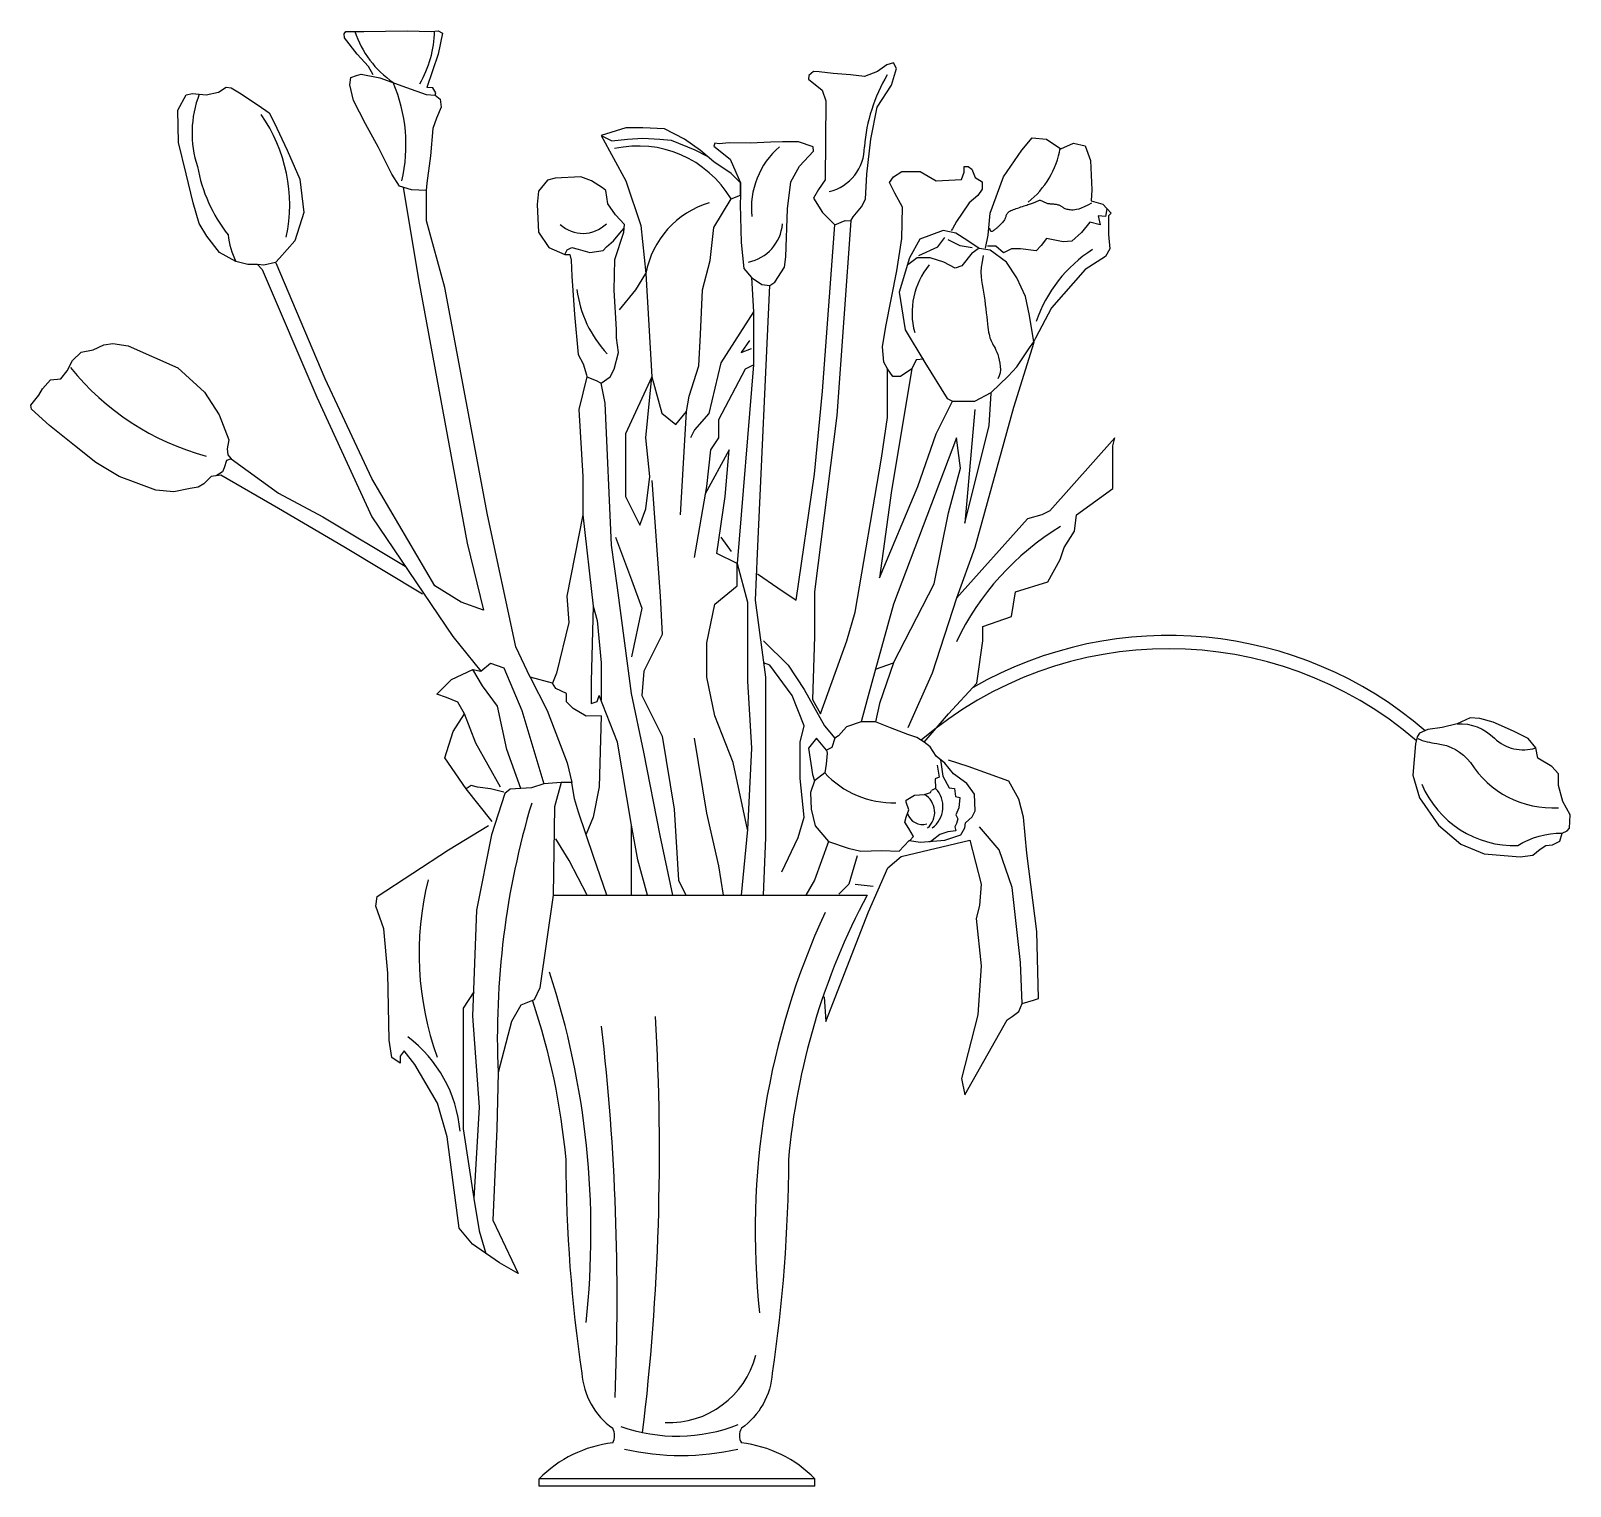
# Model space of a CAD drawing. Extents: x 45 to 552, y 979 to 1458.
import ezdxf

# ---------------------------------------------------------------- set-up
doc = ezdxf.new("R2010")
doc.units = 0
doc.header["$LTSCALE"] = 0.9
doc.header["$MEASUREMENT"] = 0
for name, color, linetype in [('3', 3, 'CONTINUOUS'), ('4', 4, 'CONTINUOUS'), ('7', 7, 'CONTINUOUS')]:
    doc.layers.add(name, color=color, linetype=linetype)

# ---------------------------------------------------------------- blocks, each defined once
blk = doc.blocks.new('Z-4')
at = {"layer": '3'}
blk.add_line((3, 51.56), (-87.84, 51.56), dxfattribs=at)
for points in [[(94.13, 471.75), (92.83, 471.02), (91.7, 470.46), (90.73, 470.05), (89.9, 469.76), (89.18, 469.57), (88.56, 469.47), (88.02, 469.43), (87.54, 469.44), (87.11, 469.47), (86.71, 469.52), (86.35, 469.59), (86.03, 469.67), (85.73, 469.77), (85.46, 469.88), (85.21, 469.99), (84.99, 470.11), (84.78, 470.23), (84.59, 470.35), (84.4, 470.47), (84.21, 470.59), (84.03, 470.7), (83.83, 470.81), (83.62, 470.91), (83.39, 471), (83.14, 471.09), (82.87, 471.16), (82.59, 471.22), (82.29, 471.28), (82, 471.32), (81.7, 471.36), (81.41, 471.39), (81.13, 471.41), (80.87, 471.42), (80.62, 471.43), (80.38, 471.44), (80.15, 471.46), (79.92, 471.48), (79.69, 471.52), (79.47, 471.58), (79.24, 471.66), (79, 471.77), (78.76, 471.9), (78.52, 472.04), (78.28, 472.17), (78.03, 472.3), (77.79, 472.42), (77.54, 472.5), (77.3, 472.56), (77.06, 472.57), (76.83, 472.54), (76.59, 472.48), (76.36, 472.4), (76.12, 472.3), (75.88, 472.18), (75.63, 472.06), (75.38, 471.94), (75.12, 471.82), (74.85, 471.71), (74.56, 471.6), (74.25, 471.48), (73.92, 471.37), (73.56, 471.25), (73.17, 471.12), (72.74, 470.98), (72.28, 470.83), (71.78, 470.67), (71.26, 470.51), (70.74, 470.34), (70.21, 470.16), (69.69, 469.99), (69.19, 469.81), (68.72, 469.64), (68.28, 469.48), (67.88, 469.31), (67.52, 469.15), (67.2, 468.99), (66.91, 468.82), (66.66, 468.64), (66.44, 468.44), (66.27, 468.24), (66.12, 468.01), (66.01, 467.77), (65.91, 467.52), (65.82, 467.26), (65.74, 466.99), (65.64, 466.72), (65.53, 466.45), (65.39, 466.17), (65.23, 465.9), (65.03, 465.64), (64.81, 465.38), (64.58, 465.13), (64.35, 464.89), (64.11, 464.66), (63.87, 464.44), (63.65, 464.24), (63.44, 464.04), (63.25, 463.86), (63.06, 463.69), (62.88, 463.52), (62.69, 463.35), (62.5, 463.19), (62.3, 463.02), (62.08, 462.84), (61.85, 462.66), (61.6, 462.5), (61.36, 462.39), (61.13, 462.34), (60.94, 462.4), (60.78, 462.59), (60.68, 462.93), (60.64, 463.45)], [(37.26, 454.51), (43.48, 457.33), (45.74, 460.44)], [(54.79, 457.05), (50.83, 457.61), (46.87, 459.59)], [(58.46, 454.51), (58.03, 452.43), (57.79, 450.61), (57.69, 448.99), (57.73, 447.55), (57.85, 446.21), (58.04, 444.95), (58.27, 443.71), (58.51, 442.44), (58.73, 441.11), (58.93, 439.73), (59.11, 438.33), (59.27, 436.94), (59.43, 435.58), (59.57, 434.27), (59.7, 433.04), (59.83, 431.92), (59.95, 430.92), (60.07, 430.05), (60.2, 429.27), (60.33, 428.58), (60.47, 427.97), (60.63, 427.41), (60.81, 426.9), (61.01, 426.41), (61.23, 425.94), (61.48, 425.47), (61.74, 424.98), (62.02, 424.46), (62.31, 423.9), (62.61, 423.29), (62.9, 422.6), (63.2, 421.82), (63.48, 420.96), (63.73, 420.01), (63.93, 419.01), (64.05, 417.97), (64.07, 416.91), (63.96, 415.86), (63.7, 414.83), (63.27, 413.85)], [(-93.86, 278.88), (-98.44, 291.74), (-101.59, 306.05), (-106.51, 312.72), (-109.74, 318.09)], [(44.35, 288.4), (45.08, 282.95), (47.24, 279.12), (48.91, 278.95), (49.24, 276.29), (50.75, 275.95), (50.41, 272.62), (49.41, 270.29), (50.08, 268.96), (49.58, 267.46), (49.08, 266.29), (49.41, 264.96), (46.74, 264.63), (44.08, 263.8), (41.58, 261.8), (40.58, 261.3)], [(71.2, 208.17), (70.66, 221.61), (67.97, 246.36), (63.66, 258.73), (57.2, 266.26)]]:
    blk.add_lwpolyline(points, dxfattribs=at)
for points in [[(214.48, 300.26, -0.214359), (226.84, 295.47, 0.272116), (240.39, 292.28, 0.272116)], [(202.85, 280.39, 0.310161), (234.51, 260.13, -0.148959), (249.1, 264.22)]]:
    blk.add_lwpolyline(points, format="xyb", dxfattribs=at)
for centre, radius, start, end in [((-116.69, 539.04), 33.65, 198.6375, 235.158), ((-159.32, 529.49), 37.07, 330.1283, 358.2929), ((73.44, 486.02), 54.33, 149.0878, 175.4777), ((-221.67, 471.14), 51.65, 348.1594, 35.1712), ((-55.23, 455.01), 35.53, 30.5971, 102.6348), ((8.71, 470.12), 26.64, 130.8026, 185.9819), ((4.25, 490.19), 15.04, 283.3159, 0.4284), ((54.94, 494.98), 29.33, 308.4868, 349.9623), ((-23.13, 443.05), 30.07, 106.8079, 169.4309), ((-73.41, 472.67), 10.91, 226.6444, 314.9454), ((-21.6, 466.02), 13.95, 281.0227, 355.2794), ((118.83, 418.26), 45.3, 122.5742, 161.3933), ((59.83, 435.6), 24.85, 140.5134, 195.1742), ((-37.36, 448.24), 38.38, 187.5138, 222.8779), ((130.49, 288.71), 89.6, 121.3597, 154.5045), ((36.41, 272.94), 8.73, 306.8138, 43.4911), ((167.8, 196.86), 269.42, 163.3351, 182.4312), ((35.63, 271.08), 6.81, 311.1485, 59.619), ((38.46, 272.28), 5.22, 197.5624, 285.894), ((-26.05, 224.54), 101.33, 166.0992, 199.6726), ((234.39, 133.07), 251.09, 155.2751, 186.1393), ((-345.94, 132.78), 275.17, 353.7957, 18.1359), ((-819.38, 158.99), 771.16, 353.134, 3.33519), ((-840.92, 111.33), 778.76, 357.57026, 6.5883), ((-157.46, 162.22), 43.75, 5.0137, 53.0131), ((-45.19, 99.65), 29.6, 267.7382, 345.555), ((-42.45, 121.23), 55.59, 250.5564, 291.3201), ((-41.07, 142.2), 82.94, 256.9781, 283.0219)]:
    blk.add_arc(centre, radius, start, end, dxfattribs=at)
at = {"layer": '4'}
for p, q in [((-83.25, 243.8), (20.17, 243.8)), ((-63.6, 63.39), (-63.6, 63.39)), ((-21.23, 63.39), (-21.23, 63.39)), ((-87.84, 49.15), (-87.84, 51.56)), ((3, 49.15), (3, 51.56)), ((3, 49.15), (-87.84, 49.15))]:
    blk.add_line(p, q, dxfattribs=at)
for points in [[(-142.49, 513.97), (-144.06, 516.71), (-147.79, 520.83), (-151.91, 526.13), (-152.11, 527.5), (-151.52, 528.28), (-145.63, 528.28), (-131.3, 528.48), (-123.45, 528.28), (-121.09, 528.48), (-119.72, 527.7), (-121.09, 520.83), (-124.82, 509.85)], [(1, 513.76), (0.83, 512.59), (5.36, 508.9), (6.53, 505.39), (6.37, 479.41), (4.19, 476.23), (2.51, 473.38), (5.53, 468.69), (9.51, 464.6), (12.91, 466.01), (14.86, 465.93), (15.59, 467.18), (18.28, 470.53), (19.62, 473.05), (20.12, 481.26), (21.46, 492.82), (23.48, 503.38), (28.17, 510.58), (29.85, 516.11), (28.84, 517.95), (26.66, 517.28), (23.64, 515.1), (19.28, 513.43), (14.75, 513.93), (9.05, 514.43), (4.35, 514.94), (2.51, 515.1), (1, 513.76)], [(-125.02, 475.92), (-129.93, 476.12), (-133.85, 477.29), (-136.41, 481.22), (-140.72, 490.04), (-145.04, 497.89), (-148.97, 505.53), (-150.21, 510.65), (-149.83, 513.12), (-147.99, 513.77), (-146.42, 514.16), (-140.33, 512.99), (-131.5, 509.85), (-125.02, 507.5), (-122.07, 507.3), (-121.88, 508.08), (-122.86, 509.65), (-124.82, 509.85)], [(-179.11, 449.9), (-180.62, 451.53), (-183.82, 451.53), (-187.7, 452.45), (-193.18, 455.41), (-197.29, 460.88), (-199.8, 464.99), (-201.86, 471.83), (-204.14, 481.41), (-206.65, 491.67), (-206.88, 502.39), (-204.14, 507.41), (-202.08, 507.87), (-197.52, 507.41), (-193.41, 508.32), (-190.9, 509.92), (-189.3, 509.69), (-186.56, 508.1), (-180.4, 503.99), (-176.74, 501.48), (-175.15, 498.29), (-170.81, 489.17), (-166.7, 479.59), (-165.33, 468.64), (-168.3, 459.29), (-173.32, 453.59), (-174.69, 452.22), (-178.57, 451.31), (-180.62, 451.53)], [(-122.07, 507.3), (-120.5, 505.93), (-120.11, 503.38), (-121.68, 499.65), (-122.86, 496.32), (-123.65, 487.3), (-124.82, 478.27), (-125.02, 475.92)], [(-67.46, 494.01), (-59.33, 479.02), (-54.33, 464.35), (-52.69, 448.56), (-50.69, 414.48), (-47.46, 402.54), (-42.77, 398.8), (-39.32, 403.12), (-38.39, 408.16), (-35.27, 418.15), (-34.65, 428.45), (-34.02, 443.12), (-31.52, 452.8), (-30.27, 463.73), (-24.65, 473.09), (-21.52, 474.34), (-21.52, 478.4), (-24.65, 481.52), (-30.27, 485.27), (-34.65, 489.01), (-39.96, 492.76), (-46.52, 496.19), (-53.71, 496.5), (-59.33, 496.5), (-67.46, 494.01), (-63.93, 492.28), (-58.71, 492.76), (-53.71, 493.07), (-48.08, 492.76), (-44.33, 492.44), (-36.52, 489.32), (-32.46, 487.14)], [(-30.34, 490.45), (-24.88, 486.16), (-23.07, 481.87), (-21.52, 478.4), (-21.52, 474.34), (-21.58, 471.3), (-21.25, 458.76), (-20.42, 450.18), (-17.91, 447.22), (-14.48, 444.9), (-11.89, 444.55), (-10.18, 445.72), (-7.04, 450.67), (-6.55, 453.98), (-6.05, 469.82), (-4.9, 478.73), (-2.09, 483.85), (2.54, 488.8), (2.37, 490.28), (-2.42, 491.93), (-7.7, 491.93), (-11.67, 491.77), (-18.28, 491.44), (-25.21, 491.6), (-28.52, 491.27), (-30.01, 491.44), (-30.34, 490.45)], [(59.17, 456.88), (60.07, 461.17), (60.75, 468.4), (65.05, 480.38), (71.15, 489.19), (74.55, 493.25), (79.3, 492.8), (84.04, 489.64), (88.11, 491.45), (91.96, 490.54), (93.77, 485.8), (94.22, 476.08), (93.99, 472.47), (97.84, 471.34), (100.55, 468.4), (99.65, 467.5), (99.65, 461.4), (100.1, 456.66), (98.74, 454.17), (91.96, 449.88), (80.88, 437.23), (75.68, 427.29), (75.1, 426.2)], [(38.82, 420.29), (36.33, 420.06), (34.93, 417.16), (31.13, 414.64), (28.64, 414.64), (26.9, 417.16), (25.7, 419.38), (25.25, 424.35), (26.38, 431.13), (30, 449.43), (31.58, 460.05), (31.81, 470.44), (29.32, 474.95), (27.51, 478.57), (28.87, 480.38), (31.58, 482.18), (37.69, 482.18), (42.89, 479.02), (51.25, 479.47), (52.16, 481.96), (52.16, 483.76), (53.52, 483.76), (54.65, 482.86), (55.78, 480.15), (58.04, 478.79), (58.04, 476.31), (56.68, 474.28), (53.74, 471.79), (51.48, 468.4), (49.67, 465.69), (48.32, 463.21), (47.86, 462.76)], [(-72.09, 414.48), (-69.07, 413.26), (-67.41, 412.48), (-64.43, 414.53), (-63.16, 417.06), (-61.68, 422.54), (-62.32, 427.4), (-62.32, 430.14), (-63.16, 443.01), (-62.95, 453.13), (-59.99, 462.2), (-59.78, 464.73), (-62.74, 467.9), (-65.27, 471.49), (-65.91, 475.92), (-66.96, 476.76), (-70.55, 479.08), (-74.14, 480.35), (-82.59, 479.92), (-85.12, 479.29), (-88.08, 475.7), (-88.5, 471.27), (-88.08, 462.2), (-84.7, 457.14), (-79.42, 454.82), (-78.58, 456.3), (-77.1, 457.14), (-74.99, 456.51), (-71.19, 455.45), (-66.75, 456.09), (-65.7, 457.35), (-63.37, 459.25), (-61.26, 461.78), (-59.89, 463.47)], [(99.19, 469.87), (98.74, 467.27), (96.26, 467.5), (96.93, 464.56), (93.54, 465.47), (90.83, 462.08), (87.66, 459.14), (84.72, 458.92), (79.3, 460.05), (77.49, 457.79), (75.9, 455.98), (70.7, 456.66), (67.76, 456.66), (65.05, 455.3), (62.56, 457.56), (59.85, 457.56)], [(45.18, 462.7), (37.55, 459.87), (34.15, 453.66), (30.76, 442.37), (32.74, 429.94), (39.24, 419.21), (46.59, 407.35), (48.29, 406.51), (55.64, 406.51), (61.01, 409.33), (66.66, 414.69), (69.49, 417.8), (73.72, 424.01), (75.14, 425.99), (73.72, 434.74), (72.31, 440.95), (69.49, 447.17), (66.09, 452.25), (60.72, 456.2), (57.05, 456.77), (53.37, 459.31), (49.42, 461.85), (45.18, 462.7)], [(54.79, 455.36), (56.77, 456.77)], [(-79.42, 454.82), (-77.73, 454.82), (-77.31, 452.92), (-77.1, 447.65), (-76.25, 434.99), (-74.99, 421.91), (-73.3, 418.75), (-72.24, 415.16), (-72.09, 414.48)], [(54.79, 455.36), (51.4, 451.12), (49.13, 450.27), (45.46, 452.25), (40.94, 453.66), (36.7, 453.66), (36.7, 453.66), (33.59, 451.4)], [(-61.39, 436.53), (-56.04, 443.22), (-52.69, 448.56)], [(-17.24, 435.87), (-27.95, 419.16), (-31.96, 402.45), (-36.64, 397.11), (-37.98, 394.44)], [(-18.58, 426.51), (-21.26, 422.5), (-17.91, 423.84)], [(-192.64, 382.15), (-195.85, 381.7), (-198.27, 379.28), (-200.13, 378.16), (-202.74, 377.79), (-208.15, 376.67), (-214.11, 377.23), (-226.22, 381.7), (-233.86, 386.35), (-240.94, 391.93), (-249.14, 398.45), (-255.1, 403.85), (-255.29, 405.15), (-252.68, 408.5), (-251.38, 410.55), (-248.77, 413.53), (-245.41, 413.9), (-243.36, 416.51), (-241.5, 419.86), (-238.71, 422.65), (-234.79, 423.39), (-231.25, 425.07), (-228.27, 425.44), (-223.24, 424.7), (-206.84, 417.44), (-198.08, 409.43), (-193.24, 401.99), (-190.07, 393.8), (-190.63, 390.82), (-190.44, 388.77), (-189.29, 387.49), (-190.82, 386.91), (-191.56, 384.49), (-192.12, 383.18), (-194.24, 381.92)], [(-36.64, 355.01), (-32.63, 378.4), (-31.29, 390.43), (-28.61, 394.44), (-28.61, 400.45), (-19.92, 417.16), (-17.24, 418.49)], [(38.94, 294.21), (46.97, 303.56), (56.33, 313.58), (58.34, 327.62), (58.34, 332.29), (67.71, 335.63), (69.04, 343.65), (79.75, 346.99), (83.76, 354.34), (85.1, 358.35), (88.44, 363.7), (89.11, 369.04), (101.15, 377.73), (101.15, 385.08), (101.15, 391.76), (101.82, 394.44), (80.41, 370.38), (77.74, 369.04), (73.06, 367.71), (49.65, 341.65), (41.62, 316.92), (33.59, 298.88)], [(-19.25, 265.47), (-23.93, 287.52), (-29.95, 302.89), (-32.63, 315.59), (-32.63, 326.95), (-29.95, 339.64), (-22.59, 345.66), (-22.59, 353.01), (-29.28, 356.35), (-26.61, 375.06), (-25.27, 390.43), (-33.3, 375.73)], [(-73.43, 369.04), (-78.78, 342.32), (-78.11, 333.63), (-82.12, 316.92), (-83.46, 313.58), (-90.82, 315.59)], [(55.67, 358.35), (49.65, 341.65)], [(-70.08, 338.98), (-70.75, 314.25), (-70.75, 306.9), (-68.75, 307.57), (-68.08, 309.57)], [(-100.6, 279.42), (-108.67, 293.89), (-112.43, 303.57), (-114.59, 307.34), (-118.36, 308.95), (-121.59, 310.03), (-116.74, 314.87), (-109.74, 318.09), (-107.05, 317.56), (-103.82, 320.25), (-99.51, 318.63), (-93.59, 304.65), (-86.34, 280.43)], [(-67.41, 302.89), (-72.31, 302.75), (-76.69, 305.25), (-78.88, 307.45), (-78.88, 310.26), (-82.33, 311.83), (-83.46, 313.58)], [(-57.38, 243.8), (-57.38, 255.45), (-57.38, 266.81), (-62.06, 294.21), (-68.08, 309.57)], [(-103.28, 268.07), (-111.9, 278.83), (-118.9, 289.05), (-116.2, 297.66), (-112.43, 303.57)], [(-67.41, 302.89), (-68.08, 279.5), (-70.08, 269.48), (-72.41, 263.86)], [(7.07, 290.61), (6.73, 286.95), (6.23, 284.11), (2.82, 281.51), (1.56, 277.62), (1.73, 272.12), (3.06, 266.63), (7.51, 261.46), (13.9, 259.3), (18.07, 258.3), (24.9, 258.47), (30.74, 258.3), (34.07, 261.8), (37.74, 261.3), (45.74, 261.96), (51.08, 263.63), (52.41, 265.96), (52.58, 267.63), (54.75, 269.62), (55.75, 271.62), (55.58, 277.12), (53.08, 280.62), (48.58, 283.78), (45.74, 287.28), (42.96, 289.53), (40.91, 292.61), (38.94, 294.21), (36.57, 295.77), (33.57, 296.77), (27.91, 298.94), (22.89, 300.89), (18.21, 300.89), (13.4, 299.27), (10.73, 296.27), (9.51, 295.54), (8.57, 292.44), (6.84, 291.53), (7.07, 290.61)], [(200.82, 293.68), (199.96, 283.33), (202.14, 275.83), (208.43, 266.88), (215.69, 260.59), (223.44, 257.45), (235.3, 256.48), (239.42, 256.96), (241.84, 258.9), (243.78, 260.11), (245.96, 260.35), (248.38, 261.56), (249.1, 264.22), (250.8, 264.95), (251.53, 265.91), (251.77, 270.27), (249.35, 274.62), (247.89, 279.94), (247.89, 283.81), (245.72, 286.23), (241.12, 288.89), (240.39, 292.28), (237.97, 295.42), (233.13, 297.84), (226.35, 300.74), (221.99, 301.95), (218.84, 302.19), (214.48, 300.26), (209.64, 299.05), (204.83, 298.35), (202.08, 297.12), (201.34, 295.94), (200.82, 293.68)], [(6.05, 210.32), (6.59, 202.25), (20.59, 238.29), (27.05, 252.81), (31.36, 256.58), (53.97, 261.95), (57.74, 247.43), (57.2, 240.44), (56.12, 236.14), (57.74, 220.54), (56.66, 204.4), (51.28, 183.43), (52.35, 178.05), (66.35, 202.79), (67.97, 203.86), (70.12, 205.48), (71.2, 208.17), (74.97, 209.24), (76.58, 209.78), (76.04, 231.83), (72.81, 257.65), (71.74, 269.48), (70.12, 275.4), (66.89, 281.32), (53.43, 286.16), (46.97, 288.31)], [(43.24, 286.61), (43.91, 282.62), (42.58, 282.12), (42.74, 278.95), (41.41, 278.29)], [(-65.55, 243.75), (-69.98, 256.57), (-74.84, 271.15), (-76.17, 275.57), (-77.05, 280.87), (-80.59, 280.87), (-82.8, 272.92), (-83.25, 243.75), (-87.67, 213.27), (-89.44, 209.29), (-93.86, 207.52), (-96.96, 202.22), (-101.38, 185.43), (-101.82, 166.87), (-103.15, 136.82), (-94.75, 119.15), (-100.94, 122.68), (-109.79, 128.87), (-114.21, 134.17), (-118.19, 164.22), (-121.29, 175.27), (-128.8, 188.08), (-132.34, 192.5), (-133.67, 190.73), (-133.67, 188.52), (-136.32, 190.29), (-137.21, 196.03), (-137.65, 218.13), (-138.98, 232.71), (-141.63, 240.22), (-141.19, 243.31), (-117.75, 258.78), (-104.48, 266.73)], [(-99.51, 277.75), (-103.82, 278.83), (-108.13, 279.37), (-110.28, 279.91), (-111.9, 278.83)], [(-80.59, 280.87), (-86.34, 280.43), (-90.32, 279.1), (-97.4, 278.66), (-99.17, 277.34), (-103.59, 263.64), (-108.46, 238.89), (-109.79, 203.99), (-107.57, 173.94), (-109.34, 143.89), (-107.57, 133.29), (-105.36, 125.78)], [(34.24, 261.8), (35.41, 263.13), (33.91, 265.79), (32.57, 267.79), (33.07, 269.46), (33.91, 271.96), (33.07, 274.45), (33.07, 275.12), (35.74, 276.79), (39.08, 276.95), (41.08, 277.62), (41.41, 278.29)], [(-71.98, 243.8), (-77.94, 255.24), (-82.36, 262.31)], [(-109.34, 211.94), (-112.88, 206.64), (-112.88, 199.57), (-112.88, 166.87), (-109.34, 143.89)]]:
    blk.add_lwpolyline(points, dxfattribs=at)
for points in [[(20.17, 243.8, 0.100741), (-5.72, 156.66, -0.035429), (-11.07, 86.39, -0.225476), (-21.23, 68.23)], [(-90.05, 209.05, -0.058912), (-79.11, 156.66, 0.035429), (-73.77, 86.39, 0.225476), (-63.6, 68.23)]]:
    blk.add_lwpolyline(points, format="xyb", dxfattribs=at)
for centre, radius, start, end in [((-67.97, 65.81), 4.99, 331.0044, 28.9956), ((-16.86, 65.81), 4.99, 151.0044, 208.9956), ((-59.2, 23.62), 40.01, 96.3147, 135.7043), ((-25.63, 23.62), 40.01, 44.2957, 83.6853)]:
    blk.add_arc(centre, radius, start, end, dxfattribs=at)
at = {"layer": '7'}
for points in [[(-199.8, 507.64, 0.173191), (-200.4, 483.74, 0.123035), (-190.3, 461.3, 0.096598), (-187.7, 452.45, 0.096598)], [(201.54, 295.35, 0.068246), (207.79, 293.74, -0.202931), (218.87, 287.5, 0.273528), (247.87, 272.61, 0.273528)]]:
    blk.add_lwpolyline(points, format="xyb", dxfattribs=at)
for points in [[(-132.68, 476.94), (-127.61, 446.56), (-111.56, 359.69), (-106.2, 337.64), (-113.56, 340.31), (-122.26, 345.66), (-142.99, 381.07), (-158.38, 413.81), (-174.43, 451.9)], [(-90.82, 315.59), (-95.5, 325.61), (-104.87, 369.04), (-118.91, 443.88), (-124.93, 465.93), (-124.93, 475.96)], [(-15.91, 349.67), (-9.22, 344.99), (-3.2, 340.98), (2.82, 382.41), (5.5, 409.81), (9.51, 464.6)], [(14.86, 465.93), (10.18, 401.79), (2.82, 343.65), (2.82, 328.95), (2.15, 308.24), (4.83, 303.56), (13.53, 327.62), (16.2, 336.97), (24.9, 387.75), (26.9, 401.12), (26.9, 417.16)], [(-179.11, 449.9), (-161.05, 407.8), (-142.99, 368.38), (-116.24, 328.95), (-107.05, 317.56)], [(-17.91, 447.22), (-17.24, 435.87), (-17.24, 418.49), (-22.59, 353.01), (-19.25, 340.31), (-19.25, 314.25), (-17.91, 292.2), (-19.25, 265.47), (-21.35, 243.8)], [(-13.99, 243.8), (-13.23, 262.8), (-13.23, 315.59), (-16.57, 340.98), (-15.91, 356.35), (-11.89, 444.55)], [(75.06, 425.84), (68.37, 404.46), (55.67, 358.35)], [(34.93, 417.16), (28.24, 377.06), (24.23, 348.33), (36.94, 378.4), (42.96, 395.77), (48.31, 406.46)], [(-72.09, 414.48), (-74.77, 403.79), (-73.43, 381.74), (-73.43, 369.04), (-70.08, 338.98), (-68.75, 334.3), (-67.41, 320.27), (-67.46, 308)], [(-43.79, 243.8), (-48.01, 263.47), (-53.36, 290.86), (-57.38, 310.24), (-62.06, 344.99), (-64.06, 359.02), (-66.07, 405.8), (-67.41, 412.48)], [(-50.69, 414.48), (-59.38, 395.77), (-59.38, 375.06), (-54.7, 365.7), (-52.69, 371.05), (-51.36, 381.74)], [(-51.36, 381.74), (-52.69, 394.44), (-50.69, 414.48)], [(55.67, 403.79), (52.32, 366.37), (60.35, 398.45), (61.02, 409.14)], [(-41.32, 369.04), (-39.32, 403.12)], [(49.65, 394.44), (28.91, 339.64), (22.89, 318.26), (28.91, 320.27), (42.29, 346.33), (46.97, 369.71), (50.98, 384.41), (49.65, 394.44)], [(-189.29, 387.49), (-173.65, 376.16), (-159.05, 368.38), (-131.99, 352.16)], [(-126.27, 342.98), (-152.13, 358.5), (-173.65, 371.17), (-192.64, 382.15)], [(-50.69, 380.4), (-48.01, 342.32), (-47.34, 329.62), (-53.36, 317.59), (-54.03, 309.57), (-47.34, 296.21), (-43.33, 272.15), (-41.99, 248.77), (-39.51, 243.8)], [(-62.73, 361.69), (-57.38, 347.66), (-54.03, 338.31), (-57.38, 322.27)], [(-27.95, 361.69), (-24.6, 357.02)], [(-13.9, 327.62), (-5.87, 319.6), (-0.52, 311.58), (6.17, 299.55), (9.51, 295.54)], [(-7.88, 251.44), (-2.53, 262.8), (-0.52, 269.48), (-1.86, 282.18), (-1.86, 294.21), (-0.52, 299.55), (-4.53, 309.57), (-11.89, 319.6), (-13.9, 320.27)], [(28.91, 320.27), (24.23, 306.9), (22.89, 300.89)], [(-90.82, 315.59), (-85.15, 304.63), (-78.57, 287.41), (-77.05, 280.87)], [(22.89, 318.26), (20.21, 308.24), (18.21, 300.89)], [(-27.13, 243.8), (-28.61, 253.44), (-32.63, 270.82), (-36.64, 295.54)], [(6.84, 291.53), (3.49, 295.54), (0.82, 292.2), (2.15, 283.51), (2.82, 281.51)], [(-52.13, 243.8), (-55.37, 255.45), (-57.38, 266.81)], [(7.51, 261.46), (2.82, 248.77), (-0.02, 243.8)], [(16.87, 256.79), (14.19, 247.43), (10.85, 244.09)], [(16.2, 247.43), (22.22, 246.76)]]:
    blk.add_lwpolyline(points, dxfattribs=at)
for centre, radius, start, end in [((-184.06, 490.88), 52.35, 346.9509, 23.1035), ((-174.8, 472), 86.64, 218.8775, 254.7929), ((119.46, 199.68), 125.26, 49.2894, 130.5673), ((119.46, 199.68), 129.66, 49.2894, 119.777), ((28.7, 304.72), 30.49, 222.5239, 271.7358)]:
    blk.add_arc(centre, radius, start, end, dxfattribs=at)

msp = doc.modelspace()

# ---------------------------------------------------------------- block references
at = {"layer": '3'}
msp.add_blockref('Z-4', (300, 930), dxfattribs=at)

doc.saveas('drawing.dxf')
